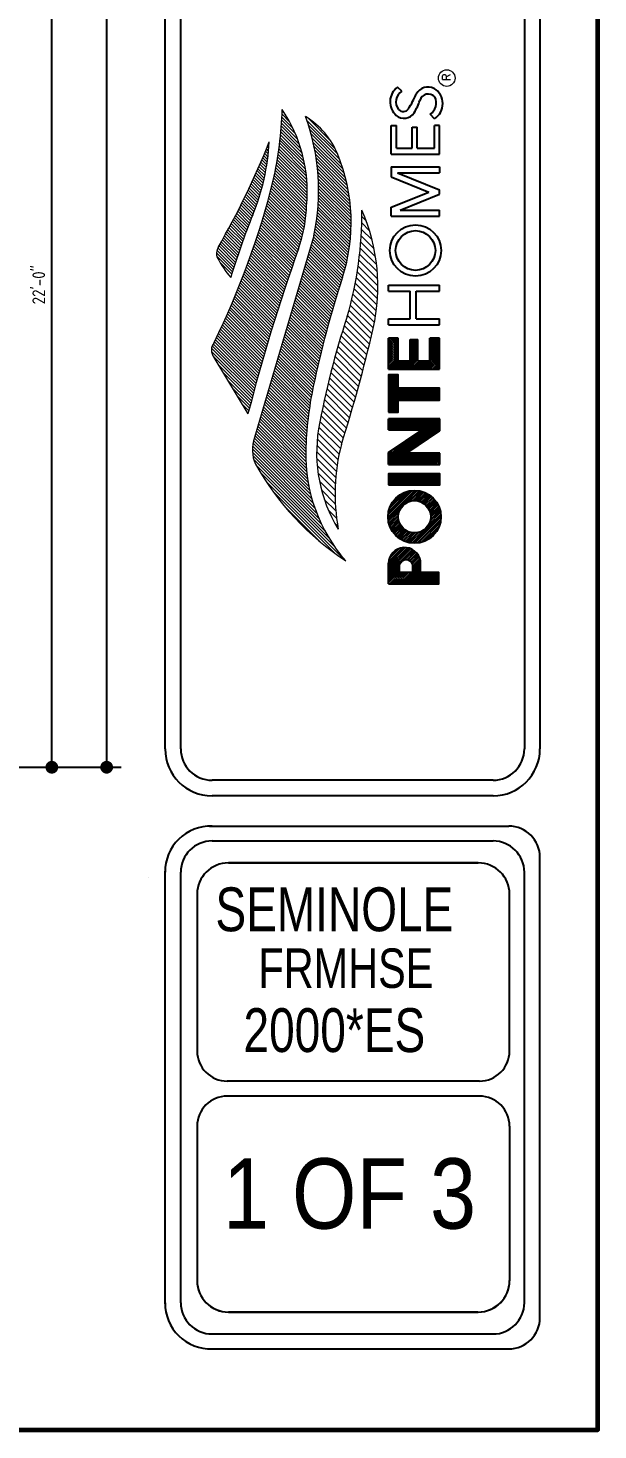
# Model space of a CAD drawing. Header units: feet. Extents: x 57903 to 63568, y -124112 to -112262.
# Drawn here: x 63411.8 to 63567.7, y -124112 to -123728.5 of the extents above; entities that cross this region are included whole.
import ezdxf
from ezdxf.enums import TextEntityAlignment as Align

# ---------------------------------------------------------------- set-up
doc = ezdxf.new("R2010")
doc.units = ezdxf.units.FT
doc.header["$LTSCALE"] = 30
doc.header["$MEASUREMENT"] = 0
doc.linetypes.add('Solid', pattern=[0])
doc.linetypes.add('WIRE3', pattern=[0.59, 0.35, -0.12, 0, -0.12])
for name, color, linetype in [('BORDER', 5, 'Continuous'), ('DIM', 4, 'Continuous'), ('ELECTRICAL WIRING', 137, 'WIRE3')]:
    doc.layers.add(name, color=color, linetype=linetype)
for name, color, linetype, lineweight in [('DIMS', 137, 'Continuous', 15), ('L1', 251, 'Continuous', 13), ('logo', 7, 'Continuous', 20), ('WALLS', 7, 'Continuous', 60)]:
    doc.layers.add(name, color=color, linetype=linetype, lineweight=lineweight)
doc.styles.add('ARCH', font='ARCHITXT.SHX')
doc.styles.add('L80', font='simplex', dxfattribs={"height": 4})
doc.styles.add('SWIS72', font='swissel.ttf', dxfattribs={"height": 4.5})
doc.dimstyles.new('ARCHITECTURAL', dxfattribs={"dimtxt": 3.5, "dimasz": 3.5, "dimexe": 4, "dimexo": 2, "dimgap": 1.5, "dimtad": 1, "dimdec": 1, "dimzin": 3, "dimdsep": 46, "dimlunit": 4, "dimtxsty": 'ARCH', "dimblk": 'DOT', "dimcen": 0.0625, "dimadec": 0, "dimazin": 0, "dimtfac": 1, "dimtdec": 1, "dimtix": 1, "dimtofl": 0, "dimtmove": 1, "dimatfit": 2, "dimldrblk": 'DOTSMALL', "dimfxl": 1, "dimtolj": 1, "dimtzin": 0, "dimarcsym": 0})

# ---------------------------------------------------------------- blocks, each defined once
blk = doc.blocks.new('_Dot')
at = {"layer": 'DIMS', "color": 0, "lineweight": -2}
blk.add_line((-0.5, 0), (-1, 0), dxfattribs=at)
at = {"layer": 'DIMS', "color": 0, "const_width": 0.5}
blk.add_lwpolyline([(-0.25, 0, 1), (0.25, 0, 1)], format="xyb", close=True, dxfattribs=at)
blk = doc.blocks.new('*D700')
at = {"layer": 'Defpoints', "color": 0, "linetype": 'Solid', "transparency": 16777216}
for p in [(63363.31, -123666.74), (63418.31, -123666.74), (63367.31, -123930.74)]:
    blk.add_point(p, dxfattribs=at)
at = {"layer": 'DIMS', "color": 0, "linetype": 'Solid', "lineweight": -2, "transparency": 16777216}
for p, q in [((63365.31, -123666.74), (63422.31, -123666.74)), ((63418.31, -123927.24), (63418.31, -123670.24)), ((63369.31, -123930.74), (63422.31, -123930.74))]:
    blk.add_line(p, q, dxfattribs=at)
at = {"layer": 'DIMS', "color": 0, "linetype": 'Solid', "lineweight": -2, "transparency": 16777216, "xscale": 3.5, "yscale": 3.5, "zscale": 3.5}
for p, rotation in [((63418.31, -123666.74), 90), ((63418.31, -123930.74), 270)]:
    blk.add_blockref('_Dot', p, dxfattribs=dict(at, rotation=rotation))
at = {"layer": 'DIMS', "color": 0, "linetype": 'Solid', "transparency": 16777216, "insert": (63414.73, -123798.74), "char_height": 3.5, "attachment_point": 5, "rotation": 90, "style": 'ARCH'}
blk.add_mtext('\\A1;22\'-0"', dxfattribs=at)
blk = doc.blocks.new('_DotSmall')
at = {"layer": 'DIMS', "color": 0, "const_width": 0.5}
blk.add_lwpolyline([(-0.0625, 0, 1), (0.0625, 0, 1)], format="xyb", close=True, dxfattribs=at)
blk = doc.blocks.new('*D705')
at = {"layer": 'Defpoints', "color": 0, "linetype": 'Solid', "transparency": 16777216}
for p in [(63367.31, -123178.74), (63433.31, -123178.74), (63367.31, -123930.74)]:
    blk.add_point(p, dxfattribs=at)
at = {"layer": 'DIMS', "color": 0, "linetype": 'Solid', "lineweight": -2, "transparency": 16777216}
for p, q in [((63369.31, -123178.74), (63437.31, -123178.74)), ((63433.31, -123927.24), (63433.31, -123182.24)), ((63369.31, -123930.74), (63437.31, -123930.74))]:
    blk.add_line(p, q, dxfattribs=at)
at = {"layer": 'DIMS', "color": 0, "linetype": 'Solid', "lineweight": -2, "transparency": 16777216, "xscale": 3.5, "yscale": 3.5, "zscale": 3.5}
for p, rotation in [((63433.31, -123178.74), 90), ((63433.31, -123930.74), 270)]:
    blk.add_blockref('_Dot', p, dxfattribs=dict(at, rotation=rotation))
at = {"layer": 'DIMS', "color": 0, "linetype": 'Solid', "transparency": 16777216, "insert": (63429.73, -123554.74), "char_height": 3.5, "attachment_point": 5, "rotation": 90, "style": 'ARCH'}
blk.add_mtext('\\A1;62\'-8"', dxfattribs=at)

msp = doc.modelspace()

# ---------------------------------------------------------------- hatches: boundary and pattern name
at = {"layer": 'logo', "linetype": 'Continuous'}
h = msp.add_hatch(dxfattribs=at)
h.set_pattern_fill('ANSI31', color=1, scale=4.8585, angle=270, style=0)
h.set_pattern_definition([(315, (62614.43255, -124129.7452), (0.42943482, 0.42943482), [])])
h.paths.add_polyline_path([(63463.76, -123788.61, 0.224336), (63463.58, -123791.33, 0.060084), (63467.26, -123796.73, -0.023094), (63473.3, -123779.6, 0.083261), (63477.8, -123759.66, -0.034658)], flags=17)
h.paths.add_polyline_path([(63478.89, -123770.23, -0.053008), (63462.73, -123814.51, 0.356075), (63462.7, -123818.66), (63471.98, -123834.07, -0.023547), (63485.81, -123788.9, 0.079421), (63488.03, -123776.65, 0.170153), (63481.33, -123750.78, -0.049101)])
h.paths.add_polyline_path([(63489.96, -123785.35), (63473.79, -123840.52, 0.200045), (63474.04, -123847.83, 0.119213), (63498.72, -123874.27, -0.189241), (63487.78, -123844.17, -0.045795), (63489.84, -123826.61, -0.026285), (63497.84, -123796.68, 0.177839), (63496.55, -123763.11, 0.157521), (63487.74, -123752.71, -0.14198)])
h = msp.add_hatch(dxfattribs=at)
h.set_pattern_fill('ANSI31', color=1, scale=10.332487, angle=270, style=0)
h.set_pattern_definition([(315, (62614.4325, -124129.7452), (0.9132715, 0.9132715), [])])
h.paths.add_polyline_path([(63499.11, -123807.44, 0.035084), (63491.28, -123838.2, 0.179385), (63496.67, -123865.6, -0.108158), (63497.52, -123842.46, 0.020539), (63506.22, -123810.67, 0.162308), (63503.11, -123778.37, -0.074515)])
h = msp.add_hatch(dxfattribs=at)
h.set_pattern_fill('ANSI31', color=1, scale=2.583122, angle=180, style=0)
h.set_pattern_definition([(225, (62611.22314, -124129.74518), (0.22831787, -0.22831787), [])])
h.paths.add_polyline_path([(63510.43, -123875.18), (63510.43, -123880.52), (63524.23, -123880.52), (63524.23, -123877.47), (63519.17, -123877.47), (63519.17, -123874.34, 0.937955)])
h.paths.add_polyline_path([(63513.46, -123877.47), (63513.46, -123875.29, -0.686175), (63517.08, -123875.29), (63517.08, -123877.47)], flags=16)
h.paths.add_polyline_path([(63517.53, -123869.45, 1), (63517.53, -123854.99, 1)])
h.paths.add_polyline_path([(63517.53, -123857.79, -1), (63517.53, -123866.65, -1)], flags=16)
h.paths.add_polyline_path([(63510.43, -123850.46), (63510.43, -123853.48), (63524.46, -123853.48), (63524.46, -123850.46)])
h.paths.add_polyline_path([(63510.43, -123835.4), (63510.43, -123838.42), (63519.65, -123838.42), (63510.43, -123844.62), (63510.43, -123847.89), (63524.51, -123847.89), (63524.51, -123844.83), (63515.48, -123844.83), (63524.51, -123838.75), (63524.51, -123835.4)])
h.paths.add_polyline_path([(63513.05, -123826.99), (63513.05, -123823.34), (63510.43, -123823.34), (63510.43, -123833.6), (63513.05, -123833.6), (63513.05, -123830.33), (63524.36, -123830.33), (63524.36, -123826.99)])
h.paths.add_polyline_path([(63521.74, -123813.31), (63521.74, -123819.57), (63518.49, -123819.57), (63518.49, -123813.74), (63516.34, -123813.74), (63516.34, -123819.57), (63513.05, -123819.57), (63513.05, -123813.31), (63510.43, -123813.31), (63510.43, -123821.86), (63524.36, -123821.86), (63524.36, -123813.31)])

# ---------------------------------------------------------------- linework, layer by layer
at = {"color": 2}
for p, q in [((63453.58, -123925.73, -0.03), (63453.58, -123460.75, -0.03)), ((63547.59, -123460.75, -0.03), (63547.59, -123925.73, -0.03)), ((63539.03, -123934.29, -0.03), (63462.14, -123934.29, -0.03)), ((63462.14, -123950.9, -0.03), (63539.03, -123950.9, -0.03)), ((63453.58, -124077.23, -0.03), (63453.58, -123959.46, -0.03)), ((63547.59, -124077.23, -0.03), (63547.59, -123959.46, -0.03)), ((63462.14, -124085.79, -0.03), (63539.03, -124085.79, -0.03))]:
    msp.add_line(p, q, dxfattribs=at)
at = {"color": 1}
for p, q in [((63534.99, -123956.91, -0.03), (63466.62, -123956.91, -0.03)), ((63466.62, -123956.91, -0.03), (63534.99, -123956.91, -0.03)), ((63458.06, -123965.47, -0.03), (63458.06, -124008.37, -0.03)), ((63543.55, -124008.37, -0.03), (63543.55, -123965.47, -0.03)), ((63535.32, -124016.59, -0.03), (63466.28, -124016.59, -0.03)), ((63535.32, -124020.7, -0.03), (63466.28, -124020.7, -0.03)), ((63458.06, -124028.93, -0.03), (63458.06, -124071.22, -0.03)), ((63543.55, -124028.91, -0.03), (63543.55, -124071.22, -0.03)), ((63543.55, -124061.83, -0.03), (63543.55, -124071.14, -0.03)), ((63466.62, -124079.78, -0.03), (63534.99, -124079.78, -0.03)), ((63534.91, -124079.78, -0.03), (63466.62, -124079.78, -0.03))]:
    msp.add_line(p, q, dxfattribs=at)
at = {"color": 2}
for centre, start, end in [((63462.14, -123925.73, -0.03), 180, 270), ((63539.03, -123925.73, -0.03), 270, 0), ((63462.14, -123959.46, -0.03), 90, 180), ((63539.03, -123959.46, -0.03), 0, 90), ((63462.14, -124077.23, -0.03), 180, 270), ((63539.03, -124077.23, -0.03), 270, 0)]:
    msp.add_arc(centre, 8.56, start, end, dxfattribs=at)
at = {"color": 1}
for centre, radius, start, end in [((63466.62, -123965.47, -0.03), 8.56, 90, 180), ((63466.62, -123965.47, -0.03), 8.56, 90, 180), ((63466.62, -123965.47, -0.03), 8.56, 90, 180), ((63534.99, -123965.47, -0.03), 8.56, 0, 90), ((63534.99, -123965.47, -0.03), 8.56, 0, 90), ((63466.28, -124008.37, -0.03), 8.22, 180, 270), ((63535.32, -124008.37, -0.03), 8.22, 270, 0), ((63466.28, -124028.93, -0.03), 8.22, 90, 180), ((63466.28, -124028.93, -0.03), 8.22, 90.0004, 179.9991), ((63535.32, -124028.93, -0.03), 8.22, 0, 90), ((63466.62, -124071.22, -0.03), 8.56, 180, 270), ((63466.62, -124071.22, -0.03), 8.56, 180, 270.0007), ((63534.91, -124071.14, -0.03), 8.64, 270, 0), ((63534.99, -124071.22, -0.03), 8.56, 270, 0)]:
    msp.add_arc(centre, radius, start, end, dxfattribs=at)
at = {"layer": 'BORDER'}
for p, q in [((63449.3, -123925.73, -0.03), (63449.3, -123460.75, -0.03)), ((63551.86, -123460.75, -0.03), (63551.86, -123925.73, -0.03)), ((63539.03, -123938.57, -0.03), (63462.14, -123938.57, -0.03)), ((63461.44, -123946.83, -0.03), (63543.31, -123946.83, -0.03)), ((63551.86, -124081.3, -0.03), (63551.86, -123955.39, -0.03)), ((63449.3, -124077.52, -0.03), (63449.3, -123959.17, -0.03)), ((63551.86, -124081.3, -0.03), (63551.86, -123966.58, -0.03)), ((63461.44, -124089.86, -0.03), (63543.31, -124089.86, -0.03))]:
    msp.add_line(p, q, dxfattribs=at)
for centre, radius, start, end in [((63462.14, -123925.73, -0.03), 12.84, 180, 270), ((63539.03, -123925.73, -0.03), 12.84, 270, 0), ((63461.79, -123959.32, -0.03), 12.49, 88.3957, 180.6644), ((63543.31, -123955.39, -0.03), 8.56, 0, 90), ((63461.79, -124077.38, -0.03), 12.49, 179.3356, 271.6043), ((63543.31, -124081.3, -0.03), 8.56, 270, 0)]:
    msp.add_arc(centre, radius, start, end, dxfattribs=at)
at = {"layer": 'ELECTRICAL WIRING', "color": 0, "linetype": 'Continuous'}
for p, q in [((63514.09, -123745.78, -0.03), (63512.9, -123744.72, -0.03)), ((63522.98, -123753.36, -0.03), (63521.78, -123752.11, -0.03)), ((63511.18, -123763.01, -0.03), (63511.18, -123755.2, -0.03)), ((63511.18, -123755.2, -0.03), (63512.58, -123755.2, -0.03)), ((63512.58, -123761.34, -0.03), (63512.58, -123755.2, -0.03)), ((63516.92, -123761.34, -0.03), (63516.92, -123755.65, -0.03)), ((63516.92, -123755.65, -0.03), (63518.31, -123755.65, -0.03)), ((63518.31, -123761.34, -0.03), (63518.31, -123755.65, -0.03)), ((63522.97, -123761.34, -0.03), (63522.97, -123755.2, -0.03)), ((63524.36, -123755.2, -0.03), (63522.97, -123755.2, -0.03)), ((63524.36, -123763.01, -0.03), (63524.36, -123755.2, -0.03)), ((63511.18, -123763.01, -0.03), (63524.36, -123763.01, -0.03)), ((63512.58, -123761.34, -0.03), (63516.92, -123761.34, -0.03)), ((63518.31, -123761.34, -0.03), (63522.97, -123761.34, -0.03)), ((63524.36, -123763.01, -0.03), (63524.36, -123761.34, -0.03)), ((63511.18, -123766.47, -0.03), (63524.36, -123766.47, -0.03)), ((63511.18, -123766.47, -0.03), (63511.18, -123769.21, -0.03)), ((63524.36, -123766.47, -0.03), (63524.36, -123768.14, -0.03)), ((63511.18, -123769.21, -0.03), (63521.48, -123773.37, -0.03)), ((63512.93, -123768.14, -0.03), (63524.36, -123772.76, -0.03)), ((63512.93, -123768.14, -0.03), (63524.36, -123768.14, -0.03)), ((63511.18, -123777.54, -0.03), (63521.48, -123773.37, -0.03)), ((63513.62, -123778.33, -0.03), (63524.36, -123773.98, -0.03)), ((63524.36, -123773.98, -0.03), (63524.36, -123772.76, -0.03)), ((63511.18, -123780, -0.03), (63511.18, -123777.54, -0.03)), ((63513.62, -123778.33, -0.03), (63524.36, -123778.33, -0.03)), ((63524.36, -123780, -0.03), (63524.36, -123778.33, -0.03)), ((63511.18, -123780, -0.03), (63524.36, -123780, -0.03)), ((63510.43, -123800.53, -0.03), (63510.43, -123798.86, -0.03)), ((63510.43, -123798.86, -0.03), (63524.36, -123798.86, -0.03)), ((63510.43, -123800.53, -0.03), (63516.34, -123800.53, -0.03)), ((63516.34, -123808.04, -0.03), (63516.34, -123800.53, -0.03)), ((63518.02, -123800.53, -0.03), (63524.36, -123800.53, -0.03)), ((63518.02, -123808.04, -0.03), (63518.02, -123800.53, -0.03)), ((63524.36, -123800.53, -0.03), (63524.36, -123798.86, -0.03)), ((63510.43, -123809.71, -0.03), (63510.43, -123808.04, -0.03)), ((63510.43, -123808.04, -0.03), (63516.34, -123808.04, -0.03)), ((63518.02, -123808.04, -0.03), (63524.36, -123808.04, -0.03)), ((63524.36, -123809.71, -0.03), (63524.36, -123808.04, -0.03)), ((63510.43, -123809.71, -0.03), (63524.36, -123809.71, -0.03)), ((63510.43, -123821.86, -0.03), (63510.43, -123813.31, -0.03)), ((63513.05, -123813.31, -0.03), (63510.43, -123813.31, -0.03)), ((63513.05, -123819.57, -0.03), (63513.05, -123813.31, -0.03)), ((63524.36, -123813.31, -0.03), (63521.74, -123813.31, -0.03)), ((63521.74, -123819.57, -0.03), (63521.74, -123813.31, -0.03)), ((63524.36, -123821.86, -0.03), (63524.36, -123813.31, -0.03)), ((63516.34, -123813.74, -0.03), (63518.49, -123813.74, -0.03)), ((63516.34, -123819.57, -0.03), (63516.34, -123813.74, -0.03)), ((63518.49, -123819.57, -0.03), (63518.49, -123813.74, -0.03)), ((63513.05, -123819.57, -0.03), (63516.34, -123819.57, -0.03)), ((63518.49, -123819.57, -0.03), (63521.74, -123819.57, -0.03)), ((63510.43, -123821.86, -0.03), (63524.36, -123821.86, -0.03)), ((63524.51, -123835.4, -0.03), (63510.43, -123835.4, -0.03)), ((63510.43, -123838.42, -0.03), (63510.43, -123835.4, -0.03)), ((63524.51, -123838.75, -0.03), (63524.51, -123835.4, -0.03)), ((63510.43, -123838.42, -0.03), (63519.65, -123838.42, -0.03)), ((63510.43, -123844.62, -0.03), (63519.65, -123838.42, -0.03)), ((63515.48, -123844.83, -0.03), (63524.51, -123838.75, -0.03)), ((63510.43, -123847.89, -0.03), (63510.43, -123844.62, -0.03)), ((63510.43, -123847.89, -0.03), (63524.51, -123847.89, -0.03)), ((63524.51, -123844.83, -0.03), (63515.48, -123844.83, -0.03)), ((63524.51, -123847.89, -0.03), (63524.51, -123844.83, -0.03)), ((63513.46, -123877.47, -0.03), (63513.46, -123875.29, -0.03)), ((63517.08, -123877.47, -0.03), (63513.46, -123877.47, -0.03)), ((63517.08, -123877.47, -0.03), (63517.08, -123875.29, -0.03))]:
    msp.add_line(p, q, dxfattribs=at)
at = {"layer": 'ELECTRICAL WIRING', "color": 0, "linetype": 'Continuous', "elevation": -0.03}
for points in [[(63510.43, -123833.6), (63513.05, -123833.6), (63513.05, -123830.33), (63524.36, -123830.33), (63524.36, -123826.99), (63513.05, -123826.99), (63513.05, -123823.34), (63510.43, -123823.34), (63510.43, -123833.6)], [(63510.43, -123853.48), (63524.46, -123853.48), (63524.46, -123850.46), (63510.43, -123850.46), (63510.43, -123853.48)]]:
    msp.add_lwpolyline(points, close=True, dxfattribs=at)
for points in [[(63510.43, -123880.52), (63524.23, -123880.52), (63524.23, -123877.47), (63519.17, -123877.47), (63519.17, -123874.34)], [(63510.43, -123880.52), (63510.43, -123874.9)]]:
    msp.add_lwpolyline(points, dxfattribs=at)
at = {"layer": 'ELECTRICAL WIRING', "color": 0, "linetype": 'Continuous'}
for centre, radius in [((63517.81, -123789.37, -0.03), 7.02), ((63517.81, -123789.37, -0.03), 5.44), ((63517.53, -123862.22, -0.03), 7.23), ((63517.53, -123862.22, -0.03), 4.43)]:
    msp.add_circle(centre, radius, dxfattribs=at)
for centre, radius, start, end in [((63515.75, -123748.71, -0.03), 4.9, 125.4672, 228.8478), ((63515.86, -123748.68, -0.03), 3.4, 121.5016, 218.0754), ((63485.73, -123732.02, -0.03), 35.43, 328.3994, 335.7281), ((63521.25, -123748.28, -0.03), 3.64, 62.7913, 152.2382), ((63521.32, -123748.97, -0.03), 2.4, 42.4123, 164.5072), ((63519.74, -123748.98, -0.03), 3.74, 303.2026, 25.9314), ((63520.39, -123749.22, -0.03), 4.88, 301.9854, 58.8613), ((63514.67, -123749.94, -0.03), 3.27, 228.8478, 327.8507), ((63514.48, -123749.61, -0.03), 1.74, 222.103, 325.6883), ((63504.73, -123743.69, -0.03), 15.01, 327.8507, 342.0204), ((63514.83, -123875.04, -0.03), 4.4, 9.1539, 178.181), ((63515.27, -123875.98, -0.03), 1.94, 21.0861, 158.9139)]:
    msp.add_arc(centre, radius, start, end, dxfattribs=at)
at = {"layer": 'L1'}
msp.add_line((63444.77, -123960.95), (63444.77, -123960.95), dxfattribs=at)
msp.add_line((63444.77, -123960.95), (63444.77, -123960.95), dxfattribs=at)
at = {"layer": 'logo', "color": 1, "linetype": 'Continuous'}
for p, q in [((63489.96, -123785.35, -0.03), (63473.79, -123840.52, -0.03)), ((63471.98, -123834.07, -0.03), (63462.7, -123818.66, -0.03))]:
    msp.add_line(p, q, dxfattribs=at)
msp.add_circle((63526.35, -123742.19, -0.03), 2.27, dxfattribs=at)
for centre, radius, start, end in [((63381.34, -123748.11, -0.03), 100.02, 347.223, 358.4671), ((63447.77, -123773.28, -0.03), 40.41, 355.2127, 33.839), ((63432.53, -123772.86, -0.03), 58.77, 347.7291, 20.0524), ((63476.05, -123771.55, -0.03), 22.17, 22.369, 58.176), ((63262.24, -123673, -0.03), 232.33, 330.1787, 338.0965), ((63416.11, -123756.2, -0.03), 61.79, 337.7523, 356.7904), ((63451.5, -123781.65, -0.03), 48.72, 342.0329, 22.369), ((63262.53, -123716.38, -0.03), 222.95, 333.888, 346.025), ((63448.61, -123775.82, -0.03), 39.43, 340.6212, 358.785), ((63404.15, -123779.57, -0.03), 98.97, 343.6466, 0.6927), ((63456.23, -123799.18, -0.03), 51.29, 347.0521, 23.9287), ((63655.6, -123853.51, -0.03), 196.71, 157.9297, 163.2214), ((63466.55, -123790.15, -0.03), 3.19, 149.3606, 201.5512), ((63958.16, -123958.24, -0.03), 501.79, 160.2778, 165.6733), ((63487.82, -123778.8, -0.03), 27.28, 207.3364, 221.0901), ((63778.37, -123887.65, -0.03), 294.91, 162.0329, 168.0555), ((63714.12, -123878.58, -0.03), 226.47, 161.6913, 169.7287), ((63115.15, -123720.76, -0.03), 401.27, 342.3455, 347.0521), ((63465.26, -123816.6, -0.03), 3.28, 140.3904, 218.7885), ((63584.45, -123846.62, -0.03), 96.7, 168.0555, 178.5438), ((63530.93, -123844.63, -0.03), 40.17, 170.7867, 211.4662), ((63482.69, -123843.88, -0.03), 9.51, 159.2972, 204.5468), ((63531.6, -123845.28, -0.03), 43.83, 178.5438, 221.4078), ((63549.96, -123855.97, -0.03), 54.15, 165.5478, 190.2398), ((63541.04, -123810.01, -0.03), 76.94, 209.4424, 236.6356)]:
    msp.add_arc(centre, radius, start, end, dxfattribs=at)
at = {"layer": 'WALLS'}
msp.add_lwpolyline([(63567.73, -123032.05), (61934.08, -123032.05), (61934.08, -124112.05), (63567.73, -124112.05)], close=True, dxfattribs=at)

# ---------------------------------------------------------------- texts
at = {"layer": 'DIM', "style": 'L80'}
msp.add_text('R', height=2.23, rotation=90, dxfattribs=at).set_placement((63527.4, -123742.95, -0.03))
at = {"layer": 'DIM', "style": 'SWIS72', "width": 0.751582}
for s, p in [('SEMINOLE', (63463.07, -123975.61, -0.03)), ('2000*ES', (63470.74, -124008.66, -0.03))]:
    msp.add_text(s, height=12, dxfattribs=at).set_placement(p)
msp.add_text('FRMHSE', height=10.8, dxfattribs=at).set_placement((63498.77, -123991.11, 0), align=Align.CENTER)
msp.add_text('1 OF 3', height=19.257, dxfattribs=at).set_placement((63465.14, -124056.98, -0.03), (63534.38, -124056.98, -0.03), align=Align.FIT)

# ---------------------------------------------------------------- dimensions: what is measured, and where the dimension line sits
at = {"layer": 'DIMS', "linetype": 'Solid'}
for base, p2, picture, middle in [((63433.31, -123178.74), (63367.31, -123178.74), '*D705', (63429.73, -123554.74)), ((63418.31, -123666.74), (63363.31, -123666.74), '*D700', (63414.73, -123798.74))]:
    dim = msp.add_linear_dim(base=base, p1=(63367.31, -123930.74), p2=p2, angle=90, dimstyle='ARCHITECTURAL', dxfattribs=at)
    dim.commit()
    dim.dimension.update_dxf_attribs({"geometry": picture, "text_midpoint": middle})

doc.saveas('drawing.dxf')
